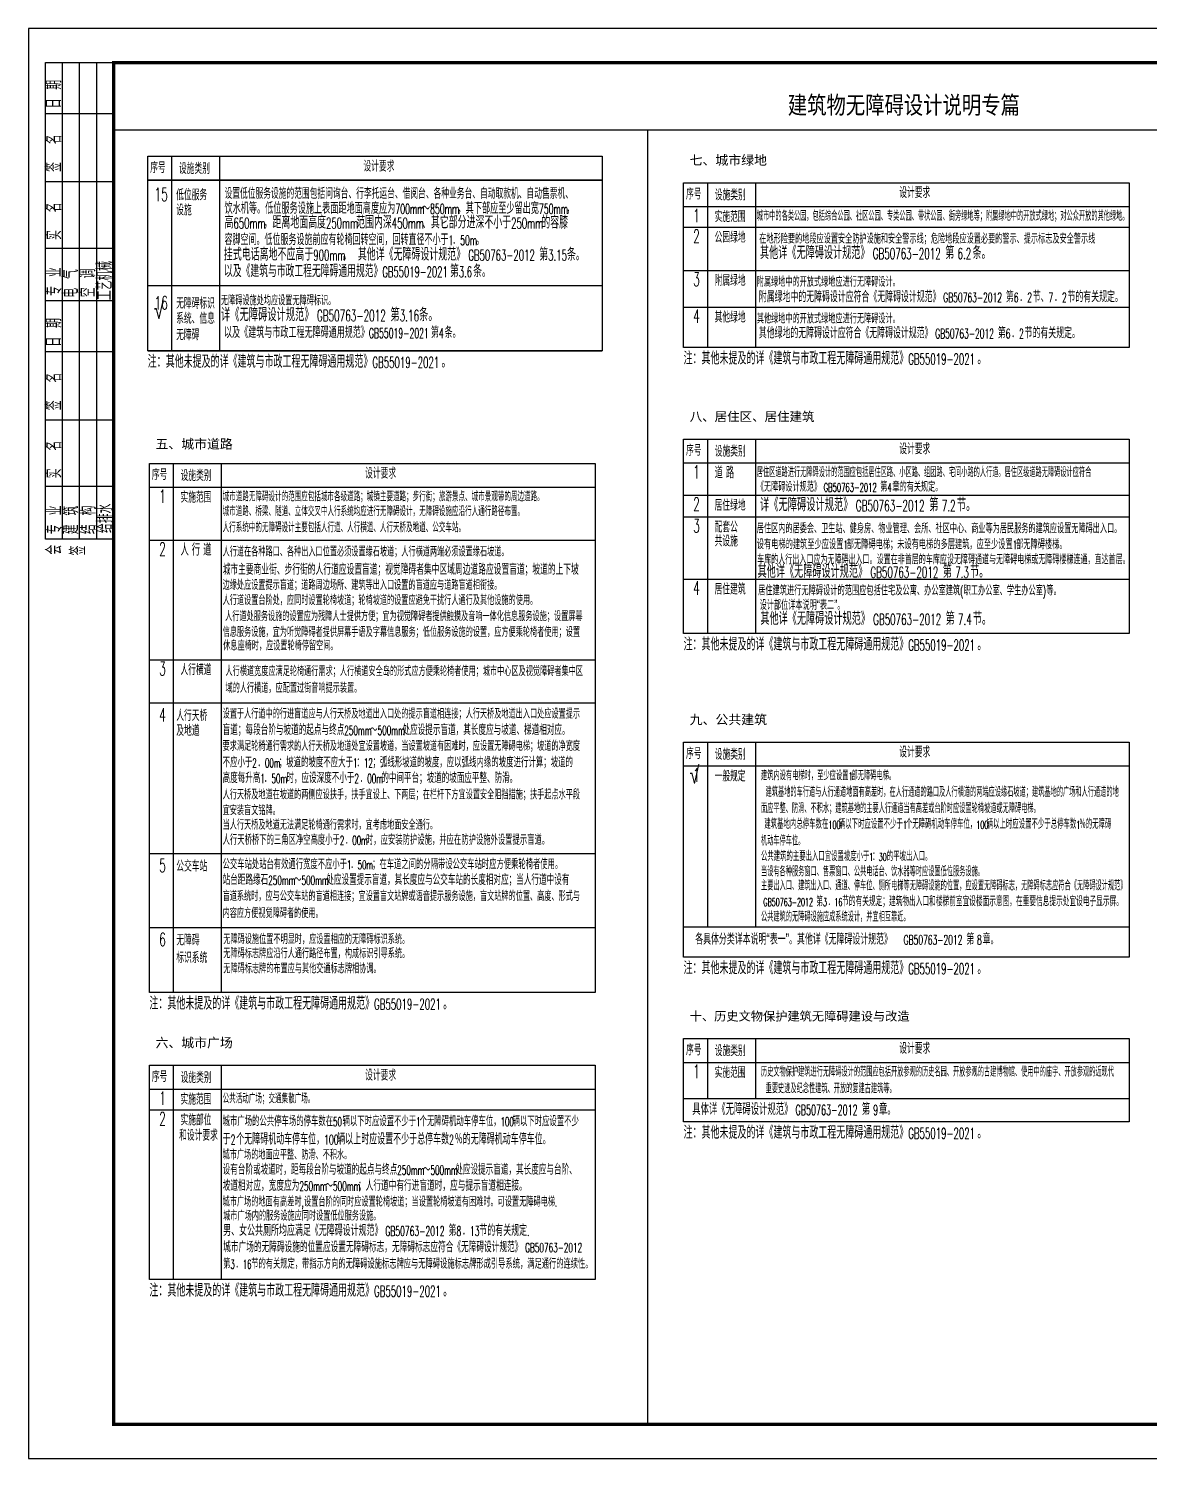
# Model space of a CAD drawing. Extents: x -1041549 to 749950, y -354245 to 17554.
# Drawn here: x -949316 to -916387, y -320088 to -278088 of the extents above; entities that cross this region are included whole.
import ezdxf

# ---------------------------------------------------------------- set-up
doc = ezdxf.new("R2010")
doc.units = 0
doc.header["$LTSCALE"] = 1000
doc.header["$MEASUREMENT"] = 0
for name, color, linetype in [('0_sp_施工图设计说明', 7, 'Continuous'), ('14', 1, 'Continuous'), ('a10', 10, 'Continuous'), ('PUB_TEXT', 7, 'Continuous'), ('PUB_TITLE', 4, 'Continuous')]:
    doc.layers.add(name, color=color, linetype=linetype)
doc.styles.add('hztxt', font='romand_pkpm', dxfattribs={"bigfont": 'gbcbig'})
doc.styles.add('宋体', font='')
doc.styles.add('说明标题', font='simfang.ttf', dxfattribs={"width": 0.8, "height": 400})
doc.styles.add('说明正文', font='hztxt_e.shx', dxfattribs={"width": 0.8, "height": 400, "bigfont": 'hzdx.shx'})
doc.styles.get('宋体').set_extended_font_data('宋体')

# ---------------------------------------------------------------- blocks, each defined once
blk = doc.blocks.new('A$C393D5F54')
at = {"layer": '14', "color": 14}
for p, q in [((0, 446), (0, 14446)), ((0, 14446), (2000, 14446)), ((500, 446), (500, 14446)), ((1000, 446), (1000, 14446)), ((1500, 446), (1500, 14446)), ((2000, 446), (2000, 14446)), ((2000, 12946), (0, 12946)), ((2000, 10946), (0, 10946)), ((2000, 8990), (0, 8990)), ((2000, 7446), (0, 7446)), ((2000, 5946), (0, 5946)), ((2000, 3946), (0, 3946)), ((2000, 1990), (0, 1990)), ((2000, 446), (0, 446))]:
    blk.add_line(p, q, dxfattribs=at)
at = {"layer": '14', "color": 14, "style": 'hztxt', "width": 0.85}
for s, p in [('日 期', (462, 13105)), ('签  名', (466, 11238)), ('实  名', (466, 9238)), ('工艺机械', (1953, 7471)), ('专 业', (472, 7598)), ('电 气', (957, 7540)), ('空 调', (1460, 7558)), ('日 期', (462, 6105)), ('签  名', (466, 4238)), ('实  名', (466, 2238)), ('专 业', (480, 598)), ('建 筑', (967, 592)), ('结 构', (1470, 597)), ('给排水', (1970, 629)), ('会', (470, -3)), ('签', (1174, -27))]:
    blk.add_text(s, height=450, rotation=90, dxfattribs=at).set_placement(p)
blk = doc.blocks.new('G$C72BEE7F5')
at = {"layer": 'a10', "style": '说明正文', "width": 0.8}
blk.add_text('√', height=500, dxfattribs=at).set_placement((148, 179))

msp = doc.modelspace()

# ---------------------------------------------------------------- linework, layer by layer
at = {"layer": 'PUB_TEXT', "color": 8}
for p, q in [((-946815.5, -281064.9), (-900215.5, -281064.9)), ((-931121.8, -319087.8), (-931121.8, -281064.9))]:
    msp.add_line(p, q, dxfattribs=at)
at = {"layer": 'PUB_TEXT'}
for p, q in [((-945815.4, -281839.9), (-932463.2, -281839.9)), ((-945815.4, -281839.9), (-932463.2, -281839.9)), ((-945115.4, -281839.9), (-945115.4, -287553.5)), ((-943702.1, -281839.9), (-943702.1, -287553.5)), ((-930072.8, -282614.9), (-916980.6, -282614.9)), ((-929372.8, -282614.9), (-929372.8, -287455.5)), ((-927959.5, -282614.9), (-927959.5, -287455.5)), ((-930072.8, -283314.9), (-916980.6, -283314.9)), ((-930072.8, -283924.3), (-916980.6, -283924.3)), ((-930072.8, -285190.5), (-916980.6, -285190.5)), ((-945815.4, -285633.5), (-932463.2, -285633.5)), ((-930072.8, -286269.7), (-916980.6, -286269.7)), ((-945815.4, -287553.5), (-932463.2, -287553.5)), ((-930072.8, -290143.8), (-916980.6, -290143.8)), ((-929372.8, -290143.8), (-929372.8, -295857.8)), ((-927959.5, -290143.8), (-927959.5, -295857.8)), ((-945766.5, -290858.2), (-932674.3, -290858.2)), ((-945066.5, -290858.2), (-945066.5, -306405.2)), ((-943653.2, -290858.2), (-943653.2, -306405.2)), ((-930072.8, -290843.8), (-916980.6, -290843.8)), ((-945766.5, -291558.2), (-932674.3, -291558.2)), ((-930072.8, -291794), (-916980.6, -291794)), ((-930072.8, -292433.2), (-916980.6, -292433.2)), ((-945766.5, -293115.2), (-932674.3, -293115.2)), ((-930072.8, -294258.4), (-916980.6, -294258.4)), ((-945766.5, -296626.4), (-932674.3, -296626.4)), ((-945766.5, -297893.6), (-932674.3, -297893.6)), ((-930072.8, -299048.4, 2564.8), (-916980.6, -299048.4, 2564.8)), ((-929372.8, -299048.4, 2564.8), (-929372.8, -304470.4, 2564.8)), ((-927959.5, -299048.4, 2564.8), (-927959.5, -304470.4, 2564.8)), ((-930072.8, -299748.4, 2564.8), (-916980.6, -299748.4, 2564.8)), ((-945766.5, -302316.6), (-932674.3, -302316.6)), ((-945766.5, -304489.1), (-932674.3, -304489.1)), ((-930072.8, -304470.4, 2564.8), (-916980.6, -304470.4, 2564.8)), ((-930072.8, -307754.9, 2564.8), (-916980.6, -307754.9, 2564.8)), ((-929372.8, -307754.9, 2564.8), (-929372.8, -309522.8, 2564.8)), ((-927959.5, -307754.9, 2564.8), (-927959.5, -309522.8, 2564.8)), ((-945766.5, -308541), (-932674.3, -308541)), ((-945066.5, -308541), (-945066.5, -314837.1)), ((-943653.2, -308541), (-943653.2, -314837.1)), ((-930072.8, -308454.9, 2564.8), (-916980.6, -308454.9, 2564.8)), ((-945766.5, -309241), (-932674.3, -309241)), ((-916980.6, -309522.8, 2564.8), (-930072.8, -309522.8, 2564.8)), ((-945766.5, -309850.4), (-932674.3, -309850.4))]:
    msp.add_line(p, q, dxfattribs=at)
for points in [[(-932463.2, -282539.9), (-945815.4, -282539.9), (-945815.4, -281839.9), (-932463.2, -281839.9)], [(-945815.4, -282539.9), (-932463.2, -282539.9), (-932463.2, -287553.5), (-945815.4, -287553.5)], [(-930072.8, -282614.9), (-916980.6, -282614.9), (-916980.6, -287455.5), (-930072.8, -287455.5)], [(-930072.8, -290143.8), (-916980.6, -290143.8), (-916980.6, -295857.8), (-930072.8, -295857.8)], [(-945766.5, -290858.2), (-932674.3, -290858.2), (-932674.3, -306405.2), (-945766.5, -306405.2)], [(-945766.5, -308541), (-932674.3, -308541), (-932674.3, -314837.1), (-945766.5, -314837.1)]]:
    msp.add_lwpolyline(points, close=True, dxfattribs=at)
at = {"layer": 'PUB_TEXT', "elevation": 2564.8}
for points in [[(-930072.8, -299048.4), (-916980.6, -299048.4), (-916980.6, -305365.8), (-930072.8, -305365.8)], [(-930072.8, -307754.9), (-916980.6, -307754.9), (-916980.6, -310198.3), (-930072.8, -310198.3)]]:
    msp.add_lwpolyline(points, close=True, dxfattribs=at)
at = {"layer": 'PUB_TITLE'}
msp.add_lwpolyline([(-949315.5, -320087.8), (-889915.5, -320087.8), (-889915.5, -278087.8), (-949315.5, -278087.8)], close=True, dxfattribs=at)
at = {"layer": 'PUB_TITLE', "const_width": 100}
msp.add_lwpolyline([(-946815.5, -319087.8), (-890915.5, -319087.8), (-890915.5, -279087.8), (-946815.5, -279087.8)], close=True, dxfattribs=at)

# ---------------------------------------------------------------- block references
at = {"layer": '14', "color": 6}
msp.add_blockref('A$C393D5F54', (-948815.5, -293533.4), dxfattribs=at)
at = {"layer": 'a10'}
for p in [(-945783.2, -286796.3), (-930047.4, -300441.9)]:
    msp.add_blockref('G$C72BEE7F5', p, dxfattribs=at)

# ---------------------------------------------------------------- texts
at = {"layer": '0_sp_施工图设计说明', "style": '说明标题', "width": 0.8}
msp.add_text('建筑物无障碍设计说明专篇', height=520.833, dxfattribs=at).set_placement((-927010.8, -280593.2))
at = {"layer": '0_sp_施工图设计说明', "color": 2, "style": 'hztxt'}
for s, height, width, p in [('低位服务', 325, 0.7, (-944979.4, -283129.8, -2564.8)), ('设置低位服务设施的范围包括问询台、行李托运台、借阅台、各种业务台、自动取款机、自动售票机、', 325, 0.7, (-943559.6, -283089.1, -2564.8)), ('设施', 325, 0.7, (-944979.4, -283573.6, -2564.8)), ('饮水机等。低位服务设施上表面距地面高度应为', 341.419, 0.7, (-943559.6, -283530.1, -2564.8)), ('700mm', 290.21, 0.576471, (-938540.7, -283530.1, -2564.8)), ('～', 341.4, 0.7, (-937760, -283530.1, -2564.8)), ('850mm', 290.21, 0.576471, (-937521, -283530.1, -2564.8)), ('，其下部应至少留出宽', 341.42, 0.7, (-936712.4, -283530.1, -2564.8)), ('750mm', 290.21, 0.576471, (-934322.5, -283530.1, -2564.8)), ('，', 341.4, 0.7, (-933513.9, -283530.1, -2564.8)), ('实施范围', 325, 0.7, (-929160.3, -283770.5, -2564.8)), ('城市中的各类公园，包括综合公园、社区公园、专类公园、带状公园、街旁绿地等；附属绿地中的开放式绿地；对公众开放的其他绿地。', 260, 0.7, (-927921, -283730.2, -2564.8)), ('高', 374.2, 0.7, (-943559.6, -283962.1, -2564.8)), ('650mm', 318.05, 0.576471, (-943297.7, -283962.1, -2564.8)), ('，距离地面高度', 374.18, 0.7, (-942411.5, -283962.1, -2564.8)), ('250mm', 318.05, 0.576471, (-940578, -283962.1, -2564.8)), ('范围内深', 374.18, 0.7, (-939691.8, -283962.1, -2564.8)), ('450mm', 318.05, 0.576471, (-938644.1, -283962.1, -2564.8)), ('、其它部分进深不小于', 374.18, 0.7, (-937757.9, -283962.1, -2564.8)), ('250mm', 318.05, 0.576471, (-935138.7, -283962.1, -2564.8)), ('的容膝', 374.18, 0.7, (-934252.5, -283962.1, -2564.8)), ('容脚空间。低位服务设施前应有轮椅回转空间，回转直径不小于', 335.743, 0.7, (-943559.6, -284448.1, -2564.8)), ('1', 285.4, 0.576471, (-936979, -284448.1, -2564.8)), ('50m', 285.38, 0.576471, (-936634.3, -284448.1, -2564.8)), ('。', 335.7, 0.7, (-936168.2, -284448.1, -2564.8)), ('公园绿地', 325, 0.7, (-929160.3, -284378.1, -2564.8)), ('在地形险要的地段应设置安全防护设施和安全警示线；危险地段应设置必要的警示、提示标志及安全警示线', 300, 0.7, (-927846.9, -284404.5, -2564.8)), ('挂式电话离地不应高于', 375.45, 0.7, (-943579.4, -284903.7, -2564.8)), ('900mm', 319.13, 0.576471, (-940951.3, -284903.7, -2564.8)), ('。', 375.4, 0.7, (-940092.7, -284903.7, -2564.8)), ('其他详《无障碍设计规范》', 375.449, 0.7, (-939644.5, -284903.7, -2564.8)), ('．', 335.7, 0.7, (-936869.4, -284448.1, -2564.8)), ('GB50763-2012', 319.132, 0.576471, (-936398, -284903.7, -2564.8)), ('第', 375.4, 0.7, (-934313, -284903.7, -2564.8)), ('3.15', 319.13, 0.576471, (-934050.2, -284903.7, -2564.8)), ('条。', 375.45, 0.7, (-933498.3, -284903.7, -2564.8)), ('其他详《无障碍设计规范》', 383.266, 0.7, (-927827.9, -284860.5)), ('GB50763-2012', 325.776, 0.576471, (-924513.8, -284860.5)), ('第', 383.3, 0.7, (-922385.4, -284860.5)), ('6.2', 325.78, 0.576471, (-922022.5, -284860.5)), ('条。', 383.27, 0.7, (-921584.3, -284860.5)), ('以及《建筑与市政工程无障碍通用规范》', 369.023, 0.7, (-943572.9, -285390.5, 3607.6)), ('GB55019-2021', 313.669, 0.576471, (-938923.2, -285390.5, 3607.6)), ('第', 369, 0.7, (-936934.2, -285390.5, 3607.6)), ('3.6', 313.67, 0.576471, (-936675.8, -285390.5, 3607.6)), ('条。', 369.02, 0.7, (-936253.9, -285390.5, 3607.6)), ('附属绿地', 325, 0.7, (-929160.3, -285644.4, -2564.8)), ('附属绿地中的开放式绿地应进行无障碍设计。', 300, 0.7, (-927921, -285670.8, -2564.8)), ('无障碍标识', 325, 0.7, (-944979.4, -286315.7, -2564.8)), ('无障碍设施处均应设置无障碍标识。', 300, 0.7, (-943663.5, -286216.3, -2564.8)), ('附属绿地中的无障碍设计应符合《无障碍设计规范》', 331.444, 0.7, (-927861.3, -286126.8)), ('GB50763-2012', 281.727, 0.576471, (-922443.3, -286126.8)), ('第', 331.4, 0.7, (-920602.6, -286126.8)), ('6', 281.7, 0.576471, (-920370.6, -286126.8)), ('2', 281.7, 0.576471, (-919976.2, -286126.8)), ('节、', 331.44, 0.7, (-919813.8, -286126.8)), ('7', 281.7, 0.576471, (-919349.8, -286126.8)), ('2', 281.7, 0.576471, (-918955.4, -286126.8)), ('节的有关规定。', 331.44, 0.7, (-918793, -286126.8)), ('系统、信息', 325, 0.7, (-944979.4, -286759.5, -2564.8)), ('详《无障碍设计规范》', 388.86, 0.7, (-943663.5, -286684.3, -2564.8)), ('GB50763-2012', 330.53, 0.576471, (-940845.5, -286684.3, -2564.8)), ('第', 388.9, 0.7, (-938686, -286684.3, -2564.8)), ('3.16', 330.53, 0.576471, (-938413.8, -286684.3, -2564.8)), ('条。', 388.86, 0.7, (-937842.2, -286684.3, -2564.8)), ('其他绿地', 325, 0.7, (-929160.3, -286723.5, -2564.8)), ('其他绿地中的开放式绿地应进行无障碍设计。', 300, 0.7, (-927921, -286750, -2564.8)), ('．', 331.4, 0.7, (-920208.2, -286126.8)), ('．', 331.4, 0.7, (-919187.4, -286126.8)), ('以及《建筑与市政工程无障碍通用规范》', 337.766, 0.7, (-943572.9, -287177.7, 3607.6)), ('第', 337.8, 0.7, (-937496.5, -287177.7, 3607.6)), ('条。', 337.77, 0.7, (-937094.5, -287177.7, 3607.6)), ('其他绿地的无障碍设计应符合《无障碍设计规范》', 331.158, 0.7, (-927861.3, -287187.7)), ('第', 331.2, 0.7, (-920840.7, -287187.7)), ('节的有关规定。', 331.16, 0.7, (-920052.6, -287187.7)), ('无障碍', 325, 0.7, (-944979.4, -287241.1, -2564.8)), ('GB55019-2021', 287.101, 0.576471, (-939317, -287177.7, 3607.6)), ('4', 287.1, 0.576471, (-937260, -287177.7, 3607.6)), ('GB50763-2012', 281.484, 0.576471, (-922679.7, -287187.7)), ('6', 281.5, 0.576471, (-920608.9, -287187.7)), ('．', 331.2, 0.7, (-920446.6, -287187.7)), ('2', 281.5, 0.576471, (-920214.8, -287187.7)), ('注：其他未提及的详《建筑与市政工程无障碍通用规范》', 377.144, 0.7, (-945815.4, -288053.5)), ('注：其他未提及的详《建筑与市政工程无障碍通用规范》', 377.144, 0.7, (-930072.8, -287955.5)), ('GB55019-2021', 320.572, 0.576471, (-923472.8, -287955.5)), ('GB55019-2021', 320.572, 0.576471, (-939215.4, -288053.5)), ('。', 377.1, 0.7, (-937182.6, -288053.5)), ('。', 377.1, 0.7, (-921440, -287955.5)), ('道', 347, 0.7, (-929160.3, -291299.5, -2564.8)), ('路', 347, 0.7, (-928831.7, -291299.5, -2564.8)), ('居住区道路进行无障碍设计的范围应包括居住区路、小区路、组团路、宅间小路的人行道。居住区级道路无障碍设计应符合', 260, 0.7, (-927921, -291259.1, -2564.8)), ('《无障碍设计规范》', 299.8, 0.7, (-927921, -291691.6, -2564.8)), ('GB50763-2012', 254.829, 0.576471, (-925958.2, -291691.6, -2564.8)), ('第', 299.8, 0.7, (-924293.3, -291691.6, -2564.8)), ('4', 254.8, 0.576471, (-924083.5, -291691.6, -2564.8)), ('章的有关规定。', 299.8, 0.7, (-923936.6, -291691.6, -2564.8)), ('实施范围', 325, 0.7, (-944854, -292013.9, -2564.8)), ('城市道路无障碍设计的范围应包括城市各级道路；城镇主要道路；步行街；旅游景点、城市景观带的周边道路。', 275, 0.7, (-943614.7, -291973.6, -2564.8)), ('居住绿地', 325, 0.7, (-929160.3, -292247.9, -2564.8)), ('详《无障碍设计规范》', 388.48, 0.7, (-927827.9, -292265.8)), ('第', 388.5, 0.7, (-922855.3, -292265.8)), ('节。', 388.48, 0.7, (-922043.3, -292265.8)), ('城市道路、桥梁、隧道、立体交叉中人行系统均应进行无障碍设计，无障碍设施应沿行人通行路径布置。', 275, 0.7, (-943614.7, -292406.2, -2564.8)), ('GB50763-2012', 330.206, 0.576471, (-925012.7, -292265.8)), ('7.2', 330.21, 0.576471, (-922487.4, -292265.8)), ('人行系统中的无障碍设计主要包括人行道、人行横道、人行天桥及地道、公交车站。', 275, 0.7, (-943614.7, -292881.2, -2564.8)), ('配套公', 325, 0.7, (-929160.3, -292887.1, -2564.8)), ('居住区内的居委会、卫生站、健身房、物业管理、会所、社区中心、商业等为居民服务的建筑应设置无障碍出入口。', 300, 0.7, (-927921, -292913.5, -2564.8)), ('共设施', 325, 0.7, (-929160.3, -293299.4, -2564.8)), ('设有电梯的建筑至少应设置', 302.842, 0.7, (-927921, -293382.3, -2564.8)), ('1', 257.4, 0.576471, (-925377.1, -293382.3, -2564.8)), ('部无障碍电梯；未设有电梯的多层建筑，应至少设置', 302.842, 0.7, (-925278.2, -293382.3, -2564.8)), ('1', 257.4, 0.576471, (-920402.4, -293382.3, -2564.8)), ('部无障碍楼梯。', 302.84, 0.7, (-920303.5, -293382.3, -2564.8)), ('人', 352.3, 0.7, (-944854, -293569, -2564.8)), ('行', 352.3, 0.7, (-944520.3, -293569, -2564.8)), ('道', 352.3, 0.7, (-944186.7, -293569, -2564.8)), ('人行道在各种路口、各种出入口位置必须设置缘石坡道；人行横道两端必须设置缘石坡道。', 300, 0.7, (-943614.7, -293595.4, -2564.8)), ('车库的人行出入口应为无障碍出入口。设置在非首层的车库应设无障碍通道与无障碍电梯或无障碍楼梯连通，直达首层。', 295, 0.7, (-927910.7, -293822.9)), ('城市主要商业街、步行街的人行道应设置盲道；视觉障碍者集中区域周边道路应设置盲道；坡道的上下坡', 325, 0.7, (-943614.7, -294132.8, -2564.8)), ('其他详《无障碍设计规范》', 383.266, 0.7, (-927898.2, -294223.1)), ('GB50763-2012', 325.776, 0.576471, (-924584.1, -294223.1)), ('第', 383.3, 0.7, (-922455.7, -294223.1)), ('7.3', 325.78, 0.576471, (-922092.8, -294223.1)), ('节。', 383.27, 0.7, (-921654.6, -294223.1)), ('边缘处应设置提示盲道；道路周边场所、建筑等出入口设置的盲道应与道路盲道相衔接。', 300, 0.7, (-943614.7, -294575.2, -2564.8)), ('居住建筑', 325, 0.7, (-929160.3, -294712.2, -2564.8)), ('居住建筑进行无障碍设计的范围应包括住宅及公寓、办公室建筑', 302.912, 0.7, (-927882, -294738.6, -2564.8)), ('职工办公室、学生办公室', 302.912, 0.7, (-921846, -294738.6, -2564.8)), ('等。', 302.91, 0.7, (-919414.6, -294738.6, -2564.8)), ('人行道设置台阶处，应同时设置轮椅坡道；轮椅坡道的设置应避免干扰行人通行及其他设施的使用。', 300, 0.7, (-943614.7, -295020.5, -2564.8)), ('设计部位详本说明“表二”。', 300, 0.7, (-927839.1, -295164.6, -2564.8)), ('(', 257.5, 0.576471, (-921944.9, -294738.6, -2564.8)), (')', 257.5, 0.576471, (-919513.5, -294738.6, -2564.8)), ('人行道处服务设施的设置应为残障人士提供方便；宜为视觉障碍者提供触摸及音响一体化信息服务设施；设置屏幕', 300, 0.7, (-943540.6, -295493.3, -2564.8)), ('其他详《无障碍设计规范》', 383.266, 0.7, (-927816.3, -295605.2)), ('第', 383.3, 0.7, (-922373.8, -295605.2)), ('节。', 383.27, 0.7, (-921572.7, -295605.2)), ('信息服务设施，宜为听觉障碍者提供屏幕手语及字幕信息服务；低位服务设施的设置，应方便乘轮椅者使用；设置', 300, 0.7, (-943614.7, -295957.2, -2564.8)), ('GB50763-2012', 325.776, 0.576471, (-924502.2, -295605.2)), ('7.4', 325.78, 0.576471, (-922010.9, -295605.2)), ('休息座椅时，应设置轮椅停留空间。', 300, 0.7, (-943598.8, -296355.7, -2564.8)), ('注：其他未提及的详《建筑与市政工程无障碍通用规范》', 377.144, 0.7, (-930072.8, -296357.8)), ('GB55019-2021', 320.572, 0.576471, (-923472.8, -296357.8)), ('。', 377.1, 0.7, (-921440, -296357.8)), ('人行横道', 325, 0.7, (-944854, -297080.2, -2564.8)), ('人行横道宽度应满足轮椅通行需求；人行横道安全岛的形式应方便乘轮椅者使用；城市中心区及视觉障碍者集中区', 300, 0.7, (-943529.9, -297106.6, -2564.8)), ('域的人行横道，应配置过街音响提示装置。', 300, 0.7, (-943529.9, -297599.4, -2564.8)), ('人行天桥', 325, 0.7, (-944974.9, -298425.9, -2564.8)), ('设置于人行道中的行进盲道应与人行天桥及地道出入口处的提示盲道相连接；人行天桥及地道出入口处应设置提示', 300, 0.7, (-943614.7, -298357.7, -2564.8)), ('及地道', 325, 0.7, (-944974.9, -298866.1, -2564.8)), ('盲道；每段台阶与坡道的起点与终点', 319.038, 0.7, (-943614.7, -298840.2, -2564.8)), ('250mm', 271.18, 0.576471, (-940041.5, -298840.2, -2564.8)), ('～', 319, 0.7, (-939285.9, -298840.2, -2564.8)), ('500mm', 271.18, 0.576471, (-939062.5, -298840.2, -2564.8)), ('处应设提示盲道，其长度应与坡道、梯道相对应。', 319.038, 0.7, (-938333, -298840.2, -2564.8)), ('要求满足轮椅通行需求的人行天桥及地道处宜设置坡道，当设置坡道有困难时，应设置无障碍电梯；坡道的净宽度', 300, 0.7, (-943614.7, -299303.9, -2564.8)), ('不应小于', 311.48, 0.7, (-943614.7, -299789.4, -2564.8)), ('；坡道的坡度不应大于', 311.48, 0.7, (-941964.9, -299789.4, -2564.8)), ('；弧线形坡道的坡度，应以弧线内缘的坡度进行计算；坡道的', 311.481, 0.7, (-939210.3, -299789.4, -2564.8)), ('2', 264.8, 0.576471, (-942742.5, -299789.4, -2564.8)), ('．', 311.5, 0.7, (-942589.9, -299789.4, -2564.8)), ('00m', 264.76, 0.576471, (-942371.9, -299789.4, -2564.8)), ('1', 264.8, 0.576471, (-939784.5, -299789.4, -2564.8)), ('：', 311.5, 0.7, (-939682.8, -299789.4, -2564.8)), ('12', 264.76, 0.576471, (-939464.7, -299789.4, -2564.8)), ('一般规定', 325, 0.7, (-929160.3, -300204)), ('建筑内设有电梯时，至少应设置', 262.502, 0.7, (-927800.2, -300163.7)), ('部无障碍电梯。', 262.5, 0.7, (-925142, -300163.7)), ('高度每升高', 316.87, 0.7, (-943614.7, -300251.8, -2564.8)), ('1', 269.3, 0.576471, (-942505.6, -300251.8, -2564.8)), ('．', 316.9, 0.7, (-942402.1, -300251.8, -2564.8)), ('50m', 269.34, 0.576471, (-942180.3, -300251.8, -2564.8)), ('时，应设深度不小于', 316.87, 0.7, (-941740.4, -300251.8, -2564.8)), ('2', 269.3, 0.576471, (-939744.1, -300251.8, -2564.8)), ('．', 316.9, 0.7, (-939588.8, -300251.8, -2564.8)), ('00m', 269.34, 0.576471, (-939367, -300251.8, -2564.8)), ('的中间平台；坡道的坡面应平整、防滑。', 316.872, 0.7, (-938953, -300251.8, -2564.8)), ('1', 223.1, 0.576471, (-925227.7, -300163.7)), ('人行天桥及地道在坡道的两侧应设扶手，扶手宜设上、下两层；在栏杆下方宜设置安全阻挡措施；扶手起点水平段', 300, 0.7, (-943614.7, -300730.1, -2564.8)), ('建筑基地的车行道与人行通道地面有高差时，在人行通道的路口及人行横道的两端应设缘石坡道；建筑基地的广场和人行通道的地', 260, 0.7, (-927662, -300651.2)), ('宜安装盲文铭牌。', 300, 0.7, (-943614.7, -301192.6, -2564.8)), ('面应平整、防滑、不积水；建筑基地的主要人行通道当有高差或台阶时应设置轮椅坡道或无障碍电梯。', 260, 0.7, (-927798.6, -301129.6)), ('当人行天桥及地道无法满足轮椅通行需求时，宜考虑地面安全通行。', 300, 0.7, (-943614.7, -301620.2, -2564.8)), ('建筑基地内总停车数在', 268.65, 0.7, (-927698.4, -301591.4)), ('100', 228.36, 0.576471, (-925817.8, -301591.4)), ('辆以下时应设置不少于', 268.65, 0.7, (-925510.7, -301591.4)), ('1', 228.4, 0.576471, (-923630.1, -301591.4)), ('个无障碍机动车停车位，', 268.654, 0.7, (-923542.4, -301591.4)), ('100', 228.36, 0.576471, (-921473.7, -301591.4)), ('辆以上时应设置不少于总停车数', 268.654, 0.7, (-921166.6, -301591.4)), ('1', 228.4, 0.576471, (-918533.8, -301591.4)), ('％的无障碍', 268.65, 0.7, (-918446, -301591.4)), ('人行天桥桥下的三角区净空高度小于', 307.52, 0.7, (-943614.7, -302065.5, -2564.8)), ('2', 261.4, 0.576471, (-940170.5, -302065.5, -2564.8)), ('．', 307.5, 0.7, (-940019.8, -302065.5, -2564.8)), ('00m', 261.39, 0.576471, (-939804.5, -302065.5, -2564.8)), ('时，应安装防护设施，并应在防护设施外设置提示盲道。', 307.52, 0.7, (-939402.7, -302065.5, -2564.8)), ('机动车停车位。', 260, 0.7, (-927798.6, -302081.2)), ('公共建筑的主要出入口宜设置坡度小于', 267.486, 0.7, (-927798.6, -302538.4)), ('1', 227.4, 0.576471, (-924615.5, -302538.4)), ('：', 267.5, 0.7, (-924528.1, -302538.4)), ('30', 227.36, 0.576471, (-924340.9, -302538.4)), ('的平坡出入口。', 267.49, 0.7, (-924100.6, -302538.4)), ('公交车站', 325, 0.7, (-944974.9, -302848.9, -2564.8)), ('公交车站处站台有效通行宽度不应小于', 306.885, 0.7, (-943614.7, -302780.7, -2564.8)), ('1', 260.9, 0.576471, (-939962.7, -302780.7, -2564.8)), ('．', 306.9, 0.7, (-939862.5, -302780.7, -2564.8)), ('50m', 260.85, 0.576471, (-939647.7, -302780.7, -2564.8)), ('；在车道之间的分隔带设公交车站时应方便乘轮椅者使用。', 306.885, 0.7, (-939221.6, -302780.7, -2564.8)), ('当设有各种服务窗口、售票窗口、公共电话台、饮水器等时应设置低位服务设施。', 260, 0.7, (-927798.6, -302986.8)), ('站台距路缘石', 318.8, 0.7, (-943614.7, -303243.7, -2564.8)), ('250mm', 270.98, 0.576471, (-942275.7, -303243.7, -2564.8)), ('～', 318.8, 0.7, (-941520.7, -303243.7, -2564.8)), ('500mm', 270.98, 0.576471, (-941297.5, -303243.7, -2564.8)), ('处应设置提示盲道，其长度应与公交车站的长度相对应；当人行道中设有', 318.801, 0.7, (-940568.5, -303243.7, -2564.8)), ('主要出入口、建筑出入口、通道、停车位、厕所电梯等无障碍设施的位置，应设置无障碍标志，无障碍标志应符合《无障碍设计规范》', 260, 0.7, (-927798.6, -303400)), ('盲道系统时，应与公交车站的盲道相连接；宜设置盲文站牌或语音提示服务设施，盲文站牌的位置、高度、形式与', 300, 0.7, (-943614.7, -303714.7, -2564.8)), ('GB50763-2012', 238.462, 0.576471, (-927729.3, -303865.7)), ('第', 280.5, 0.7, (-926171.4, -303865.7)), ('3', 238.5, 0.576471, (-925975, -303865.7)), ('16', 238.46, 0.576471, (-925641.1, -303865.7)), ('节的有关规定；建筑物出入口和楼梯前室宜设楼面示意图，在重要信息提示处宜设电子显示屏。', 280.544, 0.7, (-925412, -303865.7)), ('内容应方便视觉障碍者的使用。', 300, 0.7, (-943614.7, -304213.6, -2564.8)), ('公共建筑的无障碍设施应成系统设计，并宜相互靠近。', 260, 0.7, (-927798.6, -304316)), ('．', 280.5, 0.7, (-925837.5, -303865.7)), ('无障碍', 325, 0.7, (-944974.9, -305021.3, -2564.8)), ('无障碍设施位置不明显时，应设置相应的无障碍标识系统。', 300, 0.7, (-943593.6, -304979.5, -2564.8)), ('各具体分类详本说明“表一”。其他详《无障碍设计规范》', 331.881, 0.7, (-929730, -304996.8)), ('GB50763-2012', 282.099, 0.576471, (-923607.8, -304996.8)), ('第', 331.9, 0.7, (-921764.8, -304996.8)), ('8', 282.1, 0.576471, (-921450.5, -304996.8)), ('章。', 331.88, 0.7, (-921287.9, -304996.8)), ('标识系统', 325, 0.7, (-944974.9, -305536.5, -2564.8)), ('无障碍标志牌应沿行人通行路径布置，构成标识引导系统。', 300, 0.7, (-943593.6, -305396.5, -2564.8)), ('无障碍标志牌的布置应与其他交通标志牌相协调。', 300, 0.7, (-943593.6, -305839.9, -2564.8)), ('注：其他未提及的详《建筑与市政工程无障碍通用规范》', 377.144, 0.7, (-930072.8, -305865.8, 2564.8)), ('GB55019-2021', 320.572, 0.576471, (-923472.8, -305865.8, 2564.8)), ('。', 377.1, 0.7, (-921440, -305865.8, 2564.8)), ('注：其他未提及的详《建筑与市政工程无障碍通用规范》', 377.144, 0.7, (-945766.5, -306905.2)), ('GB55019-2021', 320.572, 0.576471, (-939166.5, -306905.2)), ('。', 377.1, 0.7, (-937133.7, -306905.2)), ('实施范围', 325, 0.7, (-929160.3, -308910.5)), ('历史文物保护建筑进行无障碍设计的范围应包括开放参观的历史名园、开放参观的古建博物馆、使用中的庙宇、开放参观的近现代', 260, 0.7, (-927800.2, -308870.2)), ('重要史迹及纪念性建筑、开放的复建古建筑等。', 260, 0.7, (-927662, -309357.7)), ('实施范围', 325, 0.7, (-944854, -309696.7, -2564.8)), ('公共活动广场；交通集散广场。', 275, 0.7, (-943614.7, -309656.4, -2564.8)), ('实施部位', 325, 0.7, (-944854, -310304.3, -2564.8)), ('具体详《无障碍设计规范》', 350.846, 0.7, (-929818.8, -310000.6, 2564.8)), ('GB50763-2012', 298.219, 0.576471, (-926785.1, -310000.6, 2564.8)), ('第', 350.8, 0.7, (-924836.7, -310000.6, 2564.8)), ('9', 298.2, 0.576471, (-924504.5, -310000.6, 2564.8)), ('章。', 350.85, 0.7, (-924332.6, -310000.6, 2564.8)), ('城市广场的公共停车场的停车数在', 309.022, 0.7, (-943614.7, -310330.7, -2564.8)), ('50', 262.67, 0.576471, (-940370, -310330.7, -2564.8)), ('辆以下时应设置不少于', 309.02, 0.7, (-940092.3, -310330.7, -2564.8)), ('1', 262.7, 0.576471, (-937929.2, -310330.7, -2564.8)), ('个无障碍机动车停车位，', 309.022, 0.7, (-937828.3, -310330.7, -2564.8)), ('100', 262.67, 0.576471, (-935448.8, -310330.7, -2564.8)), ('辆以下时应设置不少', 309.02, 0.7, (-935095.5, -310330.7, -2564.8)), ('注：其他未提及的详《建筑与市政工程无障碍通用规范》', 377.144, 0.7, (-930072.8, -310698.3, 2564.8)), ('GB55019-2021', 320.572, 0.576471, (-923472.8, -310698.3, 2564.8)), ('和设计要求', 325, 0.7, (-944892.8, -310753.4, -2564.8)), ('于', 335.5, 0.7, (-943614.7, -310868.1, -2564.8)), ('2', 285.2, 0.576471, (-943379.8, -310868.1, -2564.8)), ('个无障碍机动车停车位，', 335.488, 0.7, (-943215.4, -310868.1, -2564.8)), ('100', 285.16, 0.576471, (-940632.2, -310868.1, -2564.8)), ('辆以上时应设置不少于总停车数', 335.488, 0.7, (-940248.6, -310868.1, -2564.8)), ('2', 285.2, 0.576471, (-936960.8, -310868.1, -2564.8)), ('％的无障碍机动车停车位。', 335.488, 0.7, (-936796.5, -310868.1, -2564.8)), ('。', 377.1, 0.7, (-921440, -310698.3, 2564.8)), ('城市广场的地面应平整、防滑、不积水。', 300, 0.7, (-943614.7, -311310.5, -2564.8)), ('设有台阶或坡道时，距每段台阶与坡道的起点与终点', 318.614, 0.7, (-943614.7, -311755.8, -2564.8)), ('250mm', 270.82, 0.576471, (-938485, -311755.8, -2564.8)), ('～', 318.6, 0.7, (-937730.4, -311755.8, -2564.8)), ('500mm', 270.82, 0.576471, (-937507.4, -311755.8, -2564.8)), ('处应设提示盲道，其长度应与台阶、', 318.614, 0.7, (-936778.8, -311755.8, -2564.8)), ('坡道相对应，宽度应为', 321.95, 0.7, (-943614.7, -312228.6, -2564.8)), ('250mm', 273.66, 0.576471, (-941361, -312228.6, -2564.8)), ('～', 322, 0.7, (-940598.5, -312228.6, -2564.8)), ('500mm', 273.66, 0.576471, (-940373.2, -312228.6, -2564.8)), ('；人行道中有行进盲道时，应与提示盲道相连接。', 321.952, 0.7, (-939637, -312228.6, -2564.8)), ('城市广场的地面有高差时', 300.973, 0.7, (-943614.7, -312692.5, -2564.8)), ('设置台阶的同时应设置轮椅坡道；当设置轮椅坡道有困难时。可设置无障碍电梯', 300.973, 0.7, (-941223.5, -312692.5, -2564.8)), ('城市广场内的服务设施应同时设置低位服务设施。', 300, 0.7, (-943598.8, -313103.8, -2564.8)), (',', 255.8, 0.576471, (-941297.2, -312692.5, -2564.8)), ('.', 255.8, 0.576471, (-933849.6, -312692.5, -2564.8)), ('男、女公共厕所均应满足《无障碍设计规范》', 334.356, 0.7, (-943598.8, -313553.5, -2564.8)), ('GB50763-2012', 284.202, 0.576471, (-938835.3, -313553.5, -2564.8)), ('第', 334.4, 0.7, (-936978.5, -313553.5, -2564.8)), ('8', 284.2, 0.576471, (-936744.4, -313553.5, -2564.8)), ('13', 284.2, 0.576471, (-936346.5, -313553.5, -2564.8)), ('节的有关规定', 334.36, 0.7, (-936073.5, -313553.5, -2564.8)), ('城市广场的无障碍设施的位置应设置无障碍标志，无障碍标志应符合《无障碍设计规范》', 322.045, 0.7, (-943598.8, -314034.2, -2564.8)), ('．', 334.4, 0.7, (-936580.6, -313553.5, -2564.8)), ('.', 284.2, 0.576471, (-934669.2, -313553.5, -2564.8)), ('GB50763-2012', 273.738, 0.576471, (-934727.5, -314034.2, -2564.8)), ('第', 304.8, 0.7, (-943598.8, -314514.9, -2564.8)), ('3', 259.1, 0.576471, (-943385.5, -314514.9, -2564.8)), ('．', 304.8, 0.7, (-943236.1, -314514.9, -2564.8)), ('16', 259.07, 0.576471, (-943022.8, -314514.9, -2564.8)), ('节的有关规定，带指示方向的无障碍设施标志牌应与无障碍设施标志牌形成引导系统，满足通行的连续性。', 304.786, 0.7, (-942773.9, -314514.9, -2564.8)), ('注：其他未提及的详《建筑与市政工程无障碍通用规范》', 377.144, 0.7, (-945766.5, -315337.1)), ('GB55019-2021', 320.572, 0.576471, (-939166.5, -315337.1)), ('。', 377.1, 0.7, (-937133.7, -315337.1))]:
    msp.add_text(s, height=height, dxfattribs=dict(at, width=width)).set_placement(p)
at = {"layer": 'PUB_TEXT', "style": '宋体'}
for s, height, p in [('七、城市绿地', 277.33, (-929892.5, -282089.4)), ('八、居住区、居住建筑', 268.8, (-929892.5, -289618.3)), ('五、城市道路', 277.33, (-945586.2, -290426.8)), ('九、公共建筑', 277.33, (-929892.5, -298522.9, 2564.8)), ('十、历史文物保护建筑无障碍建设与改造', 263.111, (-929892.5, -307229.4, 2564.8)), ('六、城市广场', 277.33, (-945586.2, -308015.6))]:
    msp.add_text(s, height=height, dxfattribs=at).set_placement(p)
at = {"layer": 'PUB_TEXT', "style": 'hztxt'}
for s, height, width, p in [('序号', 325, 0.7, (-945743.1, -282332)), ('设施类别', 325, 0.7, (-944898.5, -282356.7)), ('设计要求', 325, 0.7, (-939477.9, -282287.7)), ('15', 394.64, 0.576471, (-945615, -283156.1)), ('序号', 325, 0.7, (-930000.5, -283107)), ('设施类别', 325, 0.7, (-929155.9, -283131.7)), ('设计要求', 325, 0.7, (-923735.3, -283062.7)), ('1', 394.6, 0.576471, (-929786, -283776.4)), ('2', 394.6, 0.576471, (-929786, -284384)), ('3', 394.6, 0.576471, (-929786, -285650.2)), ('16', 394.64, 0.576471, (-945615, -286342)), ('4', 394.6, 0.576471, (-929786, -286729.4)), ('序号', 325, 0.7, (-930000.5, -290635.9)), ('设施类别', 325, 0.7, (-929155.9, -290660.6)), ('设计要求', 325, 0.7, (-923735.3, -290591.6)), ('序号', 325, 0.7, (-945694.2, -291350.3)), ('设施类别', 325, 0.7, (-944849.7, -291375)), ('设计要求', 325, 0.7, (-939429, -291306.1)), ('1', 394.6, 0.576471, (-929786, -291305.3)), ('1', 394.6, 0.576471, (-945479.7, -292019.7)), ('2', 394.6, 0.576471, (-929786, -292253.7)), ('3', 394.6, 0.576471, (-929786, -292892.9)), ('2', 394.6, 0.576471, (-945479.7, -293574.8)), ('4', 394.6, 0.576471, (-929786, -294718.1)), ('3', 394.6, 0.576471, (-945479.7, -297086)), ('4', 394.6, 0.576471, (-945479.7, -298446.1)), ('序号', 325, 0.7, (-930000.5, -299540.4, 2564.8)), ('设施类别', 325, 0.7, (-929155.9, -299565.2, 2564.8)), ('设计要求', 325, 0.7, (-923735.3, -299496.2, 2564.8)), ('1', 394.6, 0.576471, (-929786, -300209.9, 2564.8)), ('5', 394.6, 0.576471, (-945479.7, -302869.1)), ('6', 394.6, 0.576471, (-945479.7, -305041.5)), ('设计要求', 325, 0.7, (-923735.3, -308202.7, 2564.8)), ('序号', 325, 0.7, (-930000.5, -308247, 2564.8)), ('设施类别', 325, 0.7, (-929155.9, -308271.7, 2564.8)), ('序号', 325, 0.7, (-945694.2, -309033.1)), ('设施类别', 325, 0.7, (-944849.7, -309057.8)), ('设计要求', 325, 0.7, (-939429, -308988.9)), ('1', 394.6, 0.576471, (-929786, -308916.4, 2564.8)), ('1', 394.6, 0.576471, (-945479.7, -309702.5)), ('2', 394.6, 0.576471, (-945479.7, -310310.1))]:
    msp.add_text(s, height=height, dxfattribs=dict(at, width=width)).set_placement(p)

doc.saveas('drawing.dxf')
